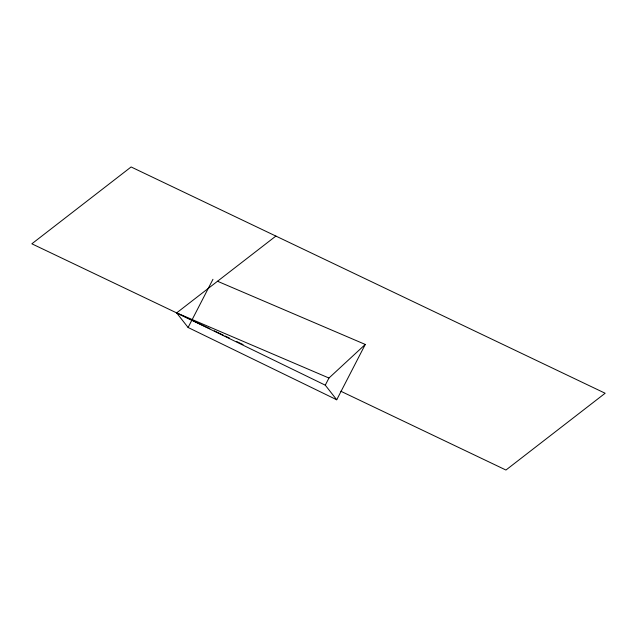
<?xml version="1.0" encoding="UTF-8"?>
<svg xmlns="http://www.w3.org/2000/svg" width="637" height="637" viewBox="0 0 637 637"><rect width="100%" height="100%" fill="white"/><g stroke="black" fill="none" stroke-linecap="round" stroke-linejoin="round"><path stroke-width="0.96" d="M217.512 281.251L365.272 344.442L336.726 399.773L188.098 327.49L212.957 279.301M336.726 399.773L325.268 385.17L328.955 378.036L365.272 344.442M275.901 236.056L176.64 312.894L188.098 327.49M328.955 378.036L176.64 312.894L325.268 385.17M209.836 328.732L31.85 243.804L131.111 166.966L605.15 393.244L505.945 470.034L340.843 391.245M214.327 330.874L223.292 335.158M225.092 336.017L229.575 338.151M236.757 341.583L243.039 344.577"/></g></svg>
